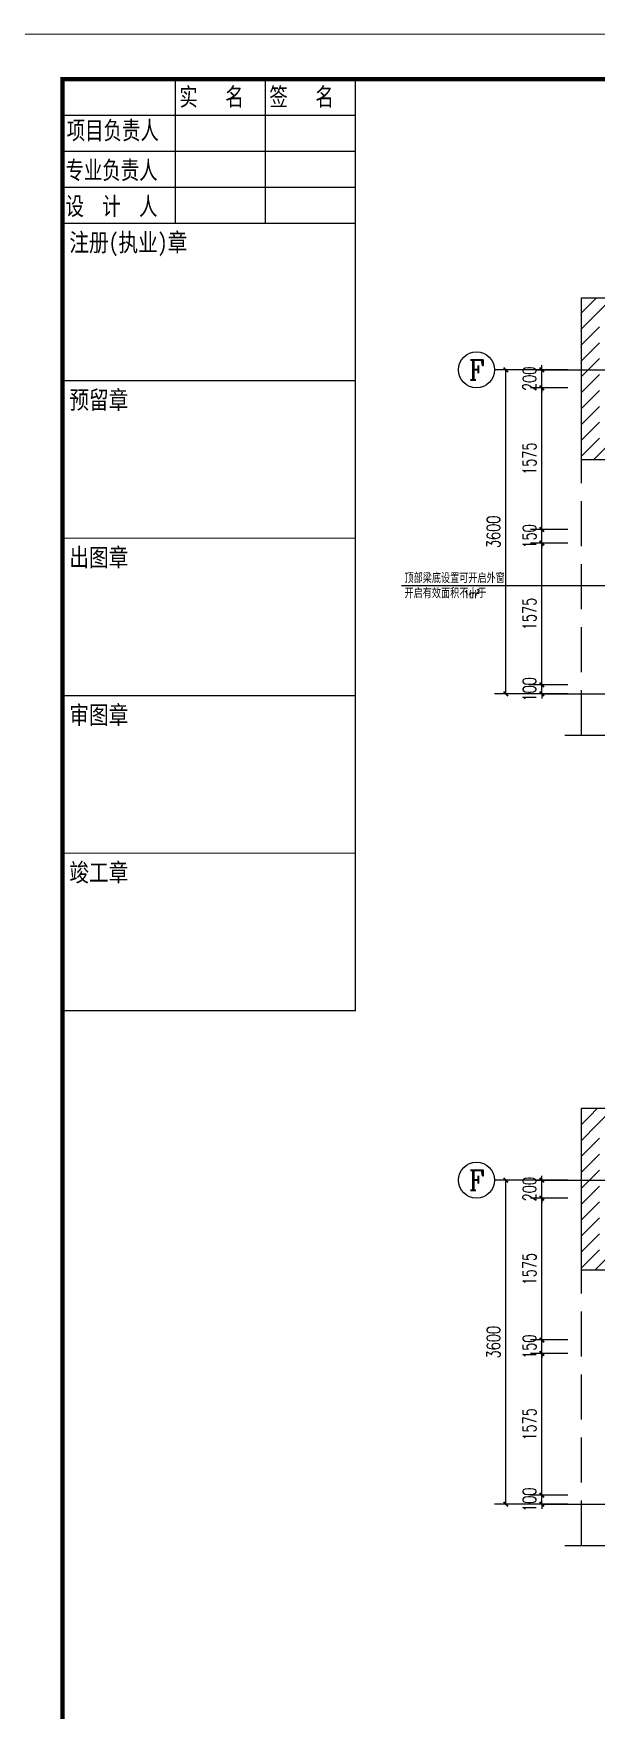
# Model space of a CAD drawing. Extents: x 1738711 to 2346805, y 1189731 to 2516152.
# Drawn here: x 2109011 to 2115261, y 1379292 to 1397922 of the extents above; entities that cross this region are included whole.
import ezdxf
from ezdxf.enums import TextEntityAlignment as Align

# ---------------------------------------------------------------- set-up
doc = ezdxf.new("R2010")
doc.units = 0
doc.header["$LTSCALE"] = 1000
doc.header["$MEASUREMENT"] = 0
doc.linetypes.add('DASH', pattern=[0.35, 0.25, -0.1])
doc.linetypes.add('复件 140224通州运河二期售楼部条件图_t3$0$X-ME SHAFT SH$0$X-B2$0$WATER_LINE', pattern=[0])
for name, color, linetype in [('AXIS', 3, 'Continuous'), ('AXIS_TEXT', 7, 'Continuous'), ('DIM_LEAD', 3, 'Continuous'), ('DIM_SYMB', 3, 'Continuous'), ('DOTE', 1, 'Continuous'), ('PUB_DIM', 3, 'Continuous'), ('PUB_HATCH', 8, 'Continuous'), ('PUB_TEXT', 7, 'Continuous'), ('TK', 4, 'Continuous'), ('WALL', 40, 'Continuous'), ('看线', 8, 'Continuous')]:
    doc.layers.add(name, color=color, linetype=linetype)
doc.styles.add('_TCH_AXIS', font='COMPLEX', dxfattribs={"bigfont": 'GBCBIG'})
doc.styles.add('_TCH_DIM', font='SIMPLEX', dxfattribs={"bigfont": 'GBCBIG'})
doc.styles.add('_TCH_DIM_T3', font='SIMPLEX', dxfattribs={"width": 0.705882, "bigfont": 'GBCBIG'})
doc.styles.add('COMPLEX', font='COMPLEX')
doc.styles.add('宋体', font='SIMSUN.TTF', dxfattribs={"width": 0.75})
doc.dimstyles.new('_TCH_ARCH&&50', dxfattribs={"dimtxt": 148.75, "dimasz": 50, "dimexe": 125, "dimexo": 150, "dimgap": 63.125, "dimtad": 1, "dimdec": 0, "dimzin": 0, "dimdsep": 46, "dimtxsty": '_TCH_DIM_T3', "dimblk": 'ARCHTICK', "dimcen": 0.09, "dimclrt": 7, "dimazin": 2, "dimtfac": 1, "dimtdec": 0, "dimtix": 1, "dimtmove": 2, "dimatfit": 3, "dimfxl": 50, "dimtolj": 1, "dimtzin": 0, "dimarcsym": 0})
pattern_1 = [(45, (0, 89.76), (-88.388383, 88.388383), [])]

# ---------------------------------------------------------------- blocks, each defined once
blk = doc.blocks.new('章')
at = {"layer": 'TK', "color": 7, "const_width": 0.25}
for points in [[(0, 0), (65, 0), (65, -35), (0, -35)], [(0, -35), (65, -35), (65, -70), (0, -70)], [(0, -70), (65, -70), (65, -105), (0, -105)], [(0, -105), (65, -105), (65, -140), (0, -140)], [(0, -140), (65, -140), (65, -175), (0, -175)]]:
    blk.add_lwpolyline(points, close=True, dxfattribs=at)
at = {"layer": 'TK', "color": 7, "style": '宋体', "width": 0.8}
for s, p in [('注册(执业)章', (1.51, -6.28)), ('预留章', (1.51, -41.28)), ('出图章', (1.51, -76.28)), ('审图章', (1.51, -111.28)), ('竣工章', (1.51, -146.28))]:
    blk.add_text(s, height=4, dxfattribs=at).set_placement(p)
blk = doc.blocks.new('hjashrtahreahe')
for points in [[(2500, 58400), (9000, 58400)], [(2500, 58400), (2500, 55200)], [(5000, 58400), (5000, 55200)], [(7000, 58400), (7000, 55200)], [(9000, 58400), (9000, 55200)], [(2500, 57600), (9000, 57600)], [(2500, 56800), (9000, 56800)], [(2500, 56000), (9000, 56000)], [(2500, 55200), (9000, 55200)]]:
    blk.add_lwpolyline(points)
at = {"layer": 'TK', "color": 7, "const_width": 25}
for points in [[(0, 59400), (84100, 59400), (84100, 0), (0, 0)], [(9000, 55200), (2500, 55200), (2500, 58400), (9000, 58400)]]:
    blk.add_lwpolyline(points, close=True, dxfattribs=at)
at = {"layer": 'TK', "color": 3, "const_width": 100}
blk.add_lwpolyline([(2500, 1000), (2500, 58400), (83100, 58400), (83100, 1000)], close=True, dxfattribs=at)
at = {"xscale": 100, "yscale": 100, "zscale": 100}
blk.add_blockref('章', (2500, 55200), dxfattribs=at)
at = {"style": '宋体', "width": 0.75}
for s, p in [('实   名', (5092, 57806)), ('签   名', (7092, 57806)), ('项目负责人', (2592, 57061)), ('专业负责人', (2565, 56178)), ('设  计  人', (2565, 55378))]:
    blk.add_text(s, height=400, dxfattribs=at).set_placement(p)
at = {"layer": 'TK', "style": '宋体', "width": 0.75}
for tag, height, p in [('项目负责人', 350, (6003, 57089)), ('专业负责人', 350, (6003, 56224)), ('设计人', 350, (6003, 55419)), ('版号1', 250, (77304, 22193)), ('时间1', 250, (82405, 22193)), ('版号2', 250, (77304, 21593)), ('时间2', 250, (82405, 21593)), ('版号3', 250, (77304, 20993)), ('时间3', 250, (82405, 20993)), ('建筑会签', 0.0001, (78978, 2403)), ('电气会签', 0.0001, (82128, 2403)), ('结构会签', 0.0001, (78978, 1803)), ('暖通会签', 0.0001, (82128, 1803)), ('给排水会签', 0.0001, (78978, 1250)), ('智能化会签', 0.0001, (82128, 1250))]:
    blk.add_attdef(tag, text='', height=height, dxfattribs=at).set_placement(p, align=Align.CENTER)
for tag, p in [('合作设计单位', (80816, 48986)), ('版号说明1', (79854, 22318)), ('版号说明2', (79854, 21718)), ('版号说明3', (79854, 21118)), ('浙江绿储科技有限公司', (80545, 16036)), ('百兆瓦级集中式熔盐储能关键', (80545, 14953)), ('设备研发及制造基地项目', (80545, 14603)), ('1#研发楼', (80545, 13636)), ('图名', (80545, 12436)), ('工程编号', (78978, 11461)), ('子项编号', (82128, 11461)), ('建筑', (78978, 10711)), ('图号', (82128, 10711)), ('施工图', (78978, 9961)), ('2023.03', (82128, 9961)), ('审定', (79353, 8461)), ('审核', (79353, 7711)), ('工程负责', (79353, 6961)), ('专业负责', (79353, 6211)), ('设计', (79353, 5461)), ('制图', (79353, 4711)), ('校对', (79353, 3961))]:
    blk.add_attdef(tag, text='', height=250, dxfattribs=at).set_placement(p, align=Align.MIDDLE_CENTER)
blk = doc.blocks.new('_ArchTick')
at = {"color": 0, "linetype": 'ByBlock', "const_width": 0.4}
blk.add_lwpolyline([(-0.5, -0.5), (0.5, 0.5)], dxfattribs=at)
blk = doc.blocks.new('*D2115')
at = {"layer": 'Defpoints', "color": 0, "transparency": 16777216}
for p in [(2114255, 1385183), (2114693, 1385183), (2114693, 1381583)]:
    blk.add_point(p, dxfattribs=at)
at = {"layer": 'PUB_DIM', "color": 0, "lineweight": -2, "transparency": 16777216}
for p, q in [((2114543, 1385183), (2114130, 1385183)), ((2114255, 1381583), (2114255, 1385183)), ((2114543, 1381583), (2114130, 1381583))]:
    blk.add_line(p, q, dxfattribs=at)
at = {"layer": 'PUB_DIM', "color": 0, "lineweight": -2, "transparency": 16777216, "xscale": 50, "yscale": 50, "zscale": 50}
for p, rotation in [((2114255, 1385183), 90), ((2114255, 1381583), 270)]:
    blk.add_blockref('_ArchTick', p, dxfattribs=dict(at, rotation=rotation))
at = {"layer": 'PUB_DIM', "color": 7, "transparency": 16777216, "insert": (2114117, 1383383), "char_height": 148.8, "attachment_point": 5, "rotation": 90, "style": '_TCH_DIM_T3'}
blk.add_mtext('\\A1;3600', dxfattribs=at)
blk = doc.blocks.new('*D2116')
at = {"layer": 'Defpoints', "color": 0, "transparency": 16777216}
for p in [(2114655, 1385183), (2115093, 1385183), (2115093, 1384983)]:
    blk.add_point(p, dxfattribs=at)
at = {"layer": 'PUB_DIM', "color": 0, "lineweight": -2, "transparency": 16777216}
for p, q in [((2114943, 1385183), (2114530, 1385183)), ((2114655, 1385183), (2114655, 1385233)), ((2114655, 1384983), (2114655, 1385183)), ((2114943, 1384983), (2114530, 1384983)), ((2114655, 1384983), (2114655, 1384933))]:
    blk.add_line(p, q, dxfattribs=at)
at = {"layer": 'PUB_DIM', "color": 0, "lineweight": -2, "transparency": 16777216, "xscale": 50, "yscale": 50, "zscale": 50}
for p, rotation in [((2114655, 1385183), 270), ((2114655, 1384983), 90)]:
    blk.add_blockref('_ArchTick', p, dxfattribs=dict(at, rotation=rotation))
at = {"layer": 'PUB_DIM', "color": 7, "transparency": 16777216, "insert": (2114517, 1385083), "char_height": 148.8, "attachment_point": 5, "rotation": 90, "style": '_TCH_DIM_T3'}
blk.add_mtext('\\A1;200', dxfattribs=at)
blk = doc.blocks.new('*D2117')
at = {"layer": 'Defpoints', "color": 0, "transparency": 16777216}
for p in [(2114655, 1384983), (2115093, 1384983), (2115093, 1383408)]:
    blk.add_point(p, dxfattribs=at)
at = {"layer": 'PUB_DIM', "color": 0, "lineweight": -2, "transparency": 16777216}
for p, q in [((2114943, 1384983), (2114530, 1384983)), ((2114655, 1383408), (2114655, 1384983)), ((2114943, 1383408), (2114530, 1383408))]:
    blk.add_line(p, q, dxfattribs=at)
at = {"layer": 'PUB_DIM', "color": 0, "lineweight": -2, "transparency": 16777216, "xscale": 50, "yscale": 50, "zscale": 50}
for p, rotation in [((2114655, 1384983), 90), ((2114655, 1383408), 270)]:
    blk.add_blockref('_ArchTick', p, dxfattribs=dict(at, rotation=rotation))
at = {"layer": 'PUB_DIM', "color": 7, "transparency": 16777216, "insert": (2114517, 1384195), "char_height": 148.8, "attachment_point": 5, "rotation": 90, "style": '_TCH_DIM_T3'}
blk.add_mtext('\\A1;1575', dxfattribs=at)
blk = doc.blocks.new('*D2118')
at = {"layer": 'Defpoints', "color": 0, "transparency": 16777216}
for p in [(2114655, 1383408), (2115093, 1383408), (2115093, 1383258)]:
    blk.add_point(p, dxfattribs=at)
at = {"layer": 'PUB_DIM', "color": 0, "lineweight": -2, "transparency": 16777216}
for p, q in [((2114943, 1383408), (2114530, 1383408)), ((2114655, 1383408), (2114655, 1383458)), ((2114655, 1383258), (2114655, 1383408)), ((2114943, 1383258), (2114530, 1383258)), ((2114655, 1383258), (2114655, 1383208))]:
    blk.add_line(p, q, dxfattribs=at)
at = {"layer": 'PUB_DIM', "color": 0, "lineweight": -2, "transparency": 16777216, "xscale": 50, "yscale": 50, "zscale": 50}
for p, rotation in [((2114655, 1383408), 270), ((2114655, 1383258), 90)]:
    blk.add_blockref('_ArchTick', p, dxfattribs=dict(at, rotation=rotation))
at = {"layer": 'PUB_DIM', "color": 7, "transparency": 16777216, "insert": (2114517, 1383333), "char_height": 148.8, "attachment_point": 5, "rotation": 90, "style": '_TCH_DIM_T3'}
blk.add_mtext('\\A1;150', dxfattribs=at)
blk = doc.blocks.new('*D2119')
at = {"layer": 'Defpoints', "color": 0, "transparency": 16777216}
for p in [(2114655, 1383258), (2115093, 1383258), (2115093, 1381683)]:
    blk.add_point(p, dxfattribs=at)
at = {"layer": 'PUB_DIM', "color": 0, "lineweight": -2, "transparency": 16777216}
for p, q in [((2114943, 1383258), (2114530, 1383258)), ((2114655, 1381683), (2114655, 1383258)), ((2114943, 1381683), (2114530, 1381683))]:
    blk.add_line(p, q, dxfattribs=at)
at = {"layer": 'PUB_DIM', "color": 0, "lineweight": -2, "transparency": 16777216, "xscale": 50, "yscale": 50, "zscale": 50}
for p, rotation in [((2114655, 1383258), 90), ((2114655, 1381683), 270)]:
    blk.add_blockref('_ArchTick', p, dxfattribs=dict(at, rotation=rotation))
at = {"layer": 'PUB_DIM', "color": 7, "transparency": 16777216, "insert": (2114517, 1382470), "char_height": 148.8, "attachment_point": 5, "rotation": 90, "style": '_TCH_DIM_T3'}
blk.add_mtext('\\A1;1575', dxfattribs=at)
blk = doc.blocks.new('*D2120')
at = {"layer": 'Defpoints', "color": 0, "transparency": 16777216}
for p in [(2114655, 1381683), (2115093, 1381683), (2115093, 1381583)]:
    blk.add_point(p, dxfattribs=at)
at = {"layer": 'PUB_DIM', "color": 0, "lineweight": -2, "transparency": 16777216}
for p, q in [((2114943, 1381683), (2114530, 1381683)), ((2114655, 1381683), (2114655, 1381733)), ((2114655, 1381583), (2114655, 1381683)), ((2114943, 1381583), (2114530, 1381583)), ((2114655, 1381583), (2114655, 1381533))]:
    blk.add_line(p, q, dxfattribs=at)
at = {"layer": 'PUB_DIM', "color": 0, "lineweight": -2, "transparency": 16777216, "xscale": 50, "yscale": 50, "zscale": 50}
for p, rotation in [((2114655, 1381683), 270), ((2114655, 1381583), 90)]:
    blk.add_blockref('_ArchTick', p, dxfattribs=dict(at, rotation=rotation))
at = {"layer": 'PUB_DIM', "color": 7, "transparency": 16777216, "insert": (2114517, 1381633), "char_height": 148.8, "attachment_point": 5, "rotation": 90, "style": '_TCH_DIM_T3'}
blk.add_mtext('\\A1;100', dxfattribs=at)
blk = doc.blocks.new('*D2143')
at = {"layer": 'Defpoints', "color": 0, "transparency": 16777216}
for p in [(2114255, 1394186), (2114693, 1394186), (2114693, 1390586)]:
    blk.add_point(p, dxfattribs=at)
at = {"layer": 'PUB_DIM', "color": 0, "lineweight": -2, "transparency": 16777216}
for p, q in [((2114543, 1394186), (2114130, 1394186)), ((2114255, 1390586), (2114255, 1394186)), ((2114543, 1390586), (2114130, 1390586))]:
    blk.add_line(p, q, dxfattribs=at)
at = {"layer": 'PUB_DIM', "color": 0, "lineweight": -2, "transparency": 16777216, "xscale": 50, "yscale": 50, "zscale": 50}
for p, rotation in [((2114255, 1394186), 90), ((2114255, 1390586), 270)]:
    blk.add_blockref('_ArchTick', p, dxfattribs=dict(at, rotation=rotation))
at = {"layer": 'PUB_DIM', "color": 7, "transparency": 16777216, "insert": (2114117, 1392386), "char_height": 148.8, "attachment_point": 5, "rotation": 90, "style": '_TCH_DIM_T3'}
blk.add_mtext('\\A1;3600', dxfattribs=at)
blk = doc.blocks.new('*D2144')
at = {"layer": 'Defpoints', "color": 0, "transparency": 16777216}
for p in [(2114655, 1394186), (2115093, 1394186), (2115093, 1393986)]:
    blk.add_point(p, dxfattribs=at)
at = {"layer": 'PUB_DIM', "color": 0, "lineweight": -2, "transparency": 16777216}
for p, q in [((2114943, 1394186), (2114530, 1394186)), ((2114655, 1394186), (2114655, 1394236)), ((2114655, 1393986), (2114655, 1394186)), ((2114943, 1393986), (2114530, 1393986)), ((2114655, 1393986), (2114655, 1393936))]:
    blk.add_line(p, q, dxfattribs=at)
at = {"layer": 'PUB_DIM', "color": 0, "lineweight": -2, "transparency": 16777216, "xscale": 50, "yscale": 50, "zscale": 50}
for p, rotation in [((2114655, 1394186), 270), ((2114655, 1393986), 90)]:
    blk.add_blockref('_ArchTick', p, dxfattribs=dict(at, rotation=rotation))
at = {"layer": 'PUB_DIM', "color": 7, "transparency": 16777216, "insert": (2114517, 1394086), "char_height": 148.8, "attachment_point": 5, "rotation": 90, "style": '_TCH_DIM_T3'}
blk.add_mtext('\\A1;200', dxfattribs=at)
blk = doc.blocks.new('*D2145')
at = {"layer": 'Defpoints', "color": 0, "transparency": 16777216}
for p in [(2114655, 1393986), (2115093, 1393986), (2115093, 1392411)]:
    blk.add_point(p, dxfattribs=at)
at = {"layer": 'PUB_DIM', "color": 0, "lineweight": -2, "transparency": 16777216}
for p, q in [((2114943, 1393986), (2114530, 1393986)), ((2114655, 1392411), (2114655, 1393986)), ((2114943, 1392411), (2114530, 1392411))]:
    blk.add_line(p, q, dxfattribs=at)
at = {"layer": 'PUB_DIM', "color": 0, "lineweight": -2, "transparency": 16777216, "xscale": 50, "yscale": 50, "zscale": 50}
for p, rotation in [((2114655, 1393986), 90), ((2114655, 1392411), 270)]:
    blk.add_blockref('_ArchTick', p, dxfattribs=dict(at, rotation=rotation))
at = {"layer": 'PUB_DIM', "color": 7, "transparency": 16777216, "insert": (2114517, 1393199), "char_height": 148.8, "attachment_point": 5, "rotation": 90, "style": '_TCH_DIM_T3'}
blk.add_mtext('\\A1;1575', dxfattribs=at)
blk = doc.blocks.new('*D2146')
at = {"layer": 'Defpoints', "color": 0, "transparency": 16777216}
for p in [(2114655, 1392411), (2115093, 1392411), (2115093, 1392261)]:
    blk.add_point(p, dxfattribs=at)
at = {"layer": 'PUB_DIM', "color": 0, "lineweight": -2, "transparency": 16777216}
for p, q in [((2114655, 1392411), (2114655, 1392461)), ((2114943, 1392411), (2114530, 1392411)), ((2114943, 1392261), (2114530, 1392261)), ((2114655, 1392261), (2114655, 1392411)), ((2114655, 1392261), (2114655, 1392211))]:
    blk.add_line(p, q, dxfattribs=at)
at = {"layer": 'PUB_DIM', "color": 0, "lineweight": -2, "transparency": 16777216, "xscale": 50, "yscale": 50, "zscale": 50}
for p, rotation in [((2114655, 1392411), 270), ((2114655, 1392261), 90)]:
    blk.add_blockref('_ArchTick', p, dxfattribs=dict(at, rotation=rotation))
at = {"layer": 'PUB_DIM', "color": 7, "transparency": 16777216, "insert": (2114517, 1392336), "char_height": 148.8, "attachment_point": 5, "rotation": 90, "style": '_TCH_DIM_T3'}
blk.add_mtext('\\A1;150', dxfattribs=at)
blk = doc.blocks.new('*D2147')
at = {"layer": 'Defpoints', "color": 0, "transparency": 16777216}
for p in [(2114655, 1392261), (2115093, 1392261), (2115093, 1390686)]:
    blk.add_point(p, dxfattribs=at)
at = {"layer": 'PUB_DIM', "color": 0, "lineweight": -2, "transparency": 16777216}
for p, q in [((2114943, 1392261), (2114530, 1392261)), ((2114655, 1390686), (2114655, 1392261)), ((2114943, 1390686), (2114530, 1390686))]:
    blk.add_line(p, q, dxfattribs=at)
at = {"layer": 'PUB_DIM', "color": 0, "lineweight": -2, "transparency": 16777216, "xscale": 50, "yscale": 50, "zscale": 50}
for p, rotation in [((2114655, 1392261), 90), ((2114655, 1390686), 270)]:
    blk.add_blockref('_ArchTick', p, dxfattribs=dict(at, rotation=rotation))
at = {"layer": 'PUB_DIM', "color": 7, "transparency": 16777216, "insert": (2114517, 1391474), "char_height": 148.8, "attachment_point": 5, "rotation": 90, "style": '_TCH_DIM_T3'}
blk.add_mtext('\\A1;1575', dxfattribs=at)
blk = doc.blocks.new('*D2148')
at = {"layer": 'Defpoints', "color": 0, "transparency": 16777216}
for p in [(2114655, 1390686), (2115093, 1390686), (2115093, 1390586)]:
    blk.add_point(p, dxfattribs=at)
at = {"layer": 'PUB_DIM', "color": 0, "lineweight": -2, "transparency": 16777216}
for p, q in [((2114943, 1390686), (2114530, 1390686)), ((2114943, 1390586), (2114530, 1390586)), ((2114655, 1390686), (2114655, 1390736)), ((2114655, 1390586), (2114655, 1390686)), ((2114655, 1390586), (2114655, 1390536))]:
    blk.add_line(p, q, dxfattribs=at)
at = {"layer": 'PUB_DIM', "color": 0, "lineweight": -2, "transparency": 16777216, "xscale": 50, "yscale": 50, "zscale": 50}
for p, rotation in [((2114655, 1390686), 270), ((2114655, 1390586), 90)]:
    blk.add_blockref('_ArchTick', p, dxfattribs=dict(at, rotation=rotation))
at = {"layer": 'PUB_DIM', "color": 7, "transparency": 16777216, "insert": (2114517, 1390636), "char_height": 148.8, "attachment_point": 5, "rotation": 90, "style": '_TCH_DIM_T3'}
blk.add_mtext('\\A1;100', dxfattribs=at)
blk = doc.blocks.new('_AXISO')
blk.add_circle((0, 0), 0.5)
at = {"layer": 'AXIS_TEXT', "style": 'COMPLEX', "width": 1.041667}
blk.add_attdef('A', text='', height=0.56, dxfattribs=at).set_placement((-0.25, -0.28), (0.25, -0.28), align=Align.FIT)

msp = doc.modelspace()

# ---------------------------------------------------------------- hatches: boundary and pattern name
at = {"layer": 'PUB_HATCH', "linetype": '复件 140224通州运河二期售楼部条件图_t3$0$X-ME SHAFT SH$0$X-B2$0$WATER_LINE'}
h = msp.add_hatch(dxfattribs=at)
h.set_pattern_fill('普通砖', color=256, scale=50, style=0)
h.set_pattern_definition(pattern_1)
h.paths.add_polyline_path([(2115093.1, 1394986.3), (2115293.1, 1394786.3), (2116693.4, 1394786.3), (2116893.4, 1394986.3)])
h = msp.add_hatch(dxfattribs=at)
h.set_pattern_fill('普通砖', color=256, scale=50, style=0)
h.set_pattern_definition(pattern_1)
h.paths.add_polyline_path([(2115093.1, 1393186.3), (2115293.1, 1393386.3), (2115293.1, 1394786.3), (2115093.1, 1394986.3)])
h = msp.add_hatch(dxfattribs=at)
h.set_pattern_fill('普通砖', color=256, scale=50, style=0)
h.set_pattern_definition(pattern_1)
h.paths.add_polyline_path([(2115859.4, 1393286.3), (2115792.7, 1393386.3), (2115293.1, 1393386.3), (2115093.1, 1393186.3), (2115792.7, 1393186.3)])
h = msp.add_hatch(dxfattribs=at)
h.set_pattern_fill('普通砖', color=256, scale=50, style=0)
h.set_pattern_definition(pattern_1)
h.paths.add_polyline_path([(2115093.1, 1385982.9), (2115293.1, 1385782.9), (2116693.4, 1385782.9), (2116893.4, 1385982.9)])
h = msp.add_hatch(dxfattribs=at)
h.set_pattern_fill('普通砖', color=256, scale=50, style=0)
h.set_pattern_definition(pattern_1)
h.paths.add_polyline_path([(2115093.1, 1384182.9), (2115293.1, 1384382.9), (2115293.1, 1385782.9), (2115093.1, 1385982.9)])
h = msp.add_hatch(dxfattribs=at)
h.set_pattern_fill('普通砖', color=256, scale=50, style=0)
h.set_pattern_definition(pattern_1)
h.paths.add_polyline_path([(2115859.4, 1384282.9), (2115792.7, 1384382.9), (2115293.1, 1384382.9), (2115093.1, 1384182.9), (2115792.7, 1384182.9)])

# ---------------------------------------------------------------- linework, layer by layer
at = {"layer": 'AXIS'}
for p, q in [((2114629.9, 1394186.3), (2114129.9, 1394186.3)), ((2114629.9, 1385182.9), (2114129.9, 1385182.9))]:
    msp.add_line(p, q, dxfattribs=at)
at = {"layer": 'DIM_LEAD'}
for p, q in [((2114160, 1391786.4), (2113098.1, 1391786.4)), ((2115792.7, 1391786.4), (2114160, 1391786.4))]:
    msp.add_line(p, q, dxfattribs=at)
at = {"layer": 'DIM_SYMB'}
for points in [[(2114911.5, 1390127.7), (2119707.7, 1390127.7), (2119745.9, 1390232.7), (2119782.9, 1390022.7), (2119820.2, 1390127.7), (2124616.3, 1390127.7)], [(2114911.5, 1381124.3), (2119707.7, 1381124.3), (2119745.9, 1381229.3), (2119782.9, 1381019.3), (2119820.2, 1381124.3), (2124616.3, 1381124.3)]]:
    msp.add_lwpolyline(points, dxfattribs=at)
at = {"layer": 'DOTE'}
for p, q in [((2114597, 1394186.3), (2125209.3, 1394186.3)), ((2114673, 1390586.3), (2125192.7, 1390586.3)), ((2114597, 1385182.9), (2125209.3, 1385182.9)), ((2114673, 1381582.9), (2125192.7, 1381582.9))]:
    msp.add_line(p, q, dxfattribs=at)
at = {"layer": 'WALL', "linetype": '复件 140224通州运河二期售楼部条件图_t3$0$X-ME SHAFT SH$0$X-B2$0$WATER_LINE'}
for p, q in [((2115093.1, 1394986.3), (2116893.4, 1394986.3)), ((2115093.1, 1393186.3), (2115093.1, 1394986.3)), ((2115792.7, 1393186.3), (2115093.1, 1393186.3)), ((2115093.1, 1385982.9), (2116893.4, 1385982.9)), ((2115093.1, 1384182.9), (2115093.1, 1385982.9)), ((2115792.7, 1384182.9), (2115093.1, 1384182.9))]:
    msp.add_line(p, q, dxfattribs=at)
at = {"layer": '看线', "linetype": 'DASH', "ltscale": 2}
for p, q in [((2115093.1, 1390127.7), (2115093.1, 1393186.3)), ((2115093.1, 1381124.3), (2115093.1, 1384182.9))]:
    msp.add_line(p, q, dxfattribs=at)

# ---------------------------------------------------------------- block references
at = {"xscale": 0.5, "yscale": 0.5, "zscale": 0.5}
msp.add_blockref('hjashrtahreahe', (2108083.1, 1368216), dxfattribs=at)
at = {"layer": 'AXIS'}
ref = msp.add_blockref('_AXISO', (2113929.9, 1394186.3), dxfattribs=dict(at, xscale=400, yscale=400, zscale=400))
ref.add_attrib('A', 'F', dxfattribs={"layer": 'AXIS_TEXT', "ltscale": 0.5, "height": 222.7, "style": '_TCH_AXIS'}).set_placement((2113845.1, 1394074.9), (2114014.7, 1394074.9), align=Align.FIT)
ref = msp.add_blockref('_AXISO', (2113929.9, 1385182.9), dxfattribs=dict(at, xscale=400, yscale=400, zscale=400))
ref.add_attrib('A', 'F', dxfattribs={"layer": 'AXIS_TEXT', "ltscale": 0.5, "height": 222.7, "style": '_TCH_AXIS'}).set_placement((2113845.1, 1385071.5), (2114014.7, 1385071.5), align=Align.FIT)

# ---------------------------------------------------------------- texts
at = {"layer": 'PUB_TEXT', "color": 7, "style": '_TCH_DIM'}
for s, height, p in [('顶部梁底设置可开启外窗', 101.277, (2113129.6, 1391817.9)), ('开启有效面积不小于', 101.28, (2113129.6, 1391649.9))]:
    msp.add_text(s, height=height, dxfattribs=at).set_placement(p)
at = {"layer": 'PUB_TEXT', "color": 7, "style": '_TCH_DIM', "width": 0.705882}
for s, height, p in [('1m', 89.25, (2113793.1, 1391649.9)), ('2', 44.6, (2113931.1, 1391702.4))]:
    msp.add_text(s, height=height, dxfattribs=at).set_placement(p)

# ---------------------------------------------------------------- dimensions: what is measured, and where the dimension line sits
at = {"layer": 'PUB_DIM'}
for p1, p2, picture, middle in [((2114693.1, 1390586.3), (2114693.1, 1394186.3), '*D2143', (2114117.4, 1392386.3)), ((2115093.1, 1393986.3), (2115093.1, 1394186.3), '*D2144', (2114517.4, 1394086.3)), ((2115093.1, 1392411.3), (2115093.1, 1393986.3), '*D2145', (2114517.4, 1393198.8)), ((2115093.1, 1392261.3), (2115093.1, 1392411.3), '*D2146', (2114517.4, 1392336.3)), ((2115093.1, 1390686.3), (2115093.1, 1392261.3), '*D2147', (2114517.4, 1391473.8)), ((2115093.1, 1390586.3), (2115093.1, 1390686.3), '*D2148', (2114517.4, 1390636.3)), ((2114693.1, 1381582.9), (2114693.1, 1385182.9), '*D2115', (2114117.4, 1383382.9)), ((2115093.1, 1384982.9), (2115093.1, 1385182.9), '*D2116', (2114517.4, 1385082.9)), ((2115093.1, 1383407.9), (2115093.1, 1384982.9), '*D2117', (2114517.4, 1384195.4)), ((2115093.1, 1383257.9), (2115093.1, 1383407.9), '*D2118', (2114517.4, 1383332.9)), ((2115093.1, 1381682.9), (2115093.1, 1383257.9), '*D2119', (2114517.4, 1382470.4)), ((2115093.1, 1381582.9), (2115093.1, 1381682.9), '*D2120', (2114517.4, 1381632.9))]:
    dim = msp.add_aligned_dim(p1=p1, p2=p2, distance=438.2, dimstyle='_TCH_ARCH&&50', dxfattribs=at)
    dim.commit()
    dim.dimension.update_dxf_attribs({"geometry": picture, "text_midpoint": middle})

doc.saveas('drawing.dxf')
